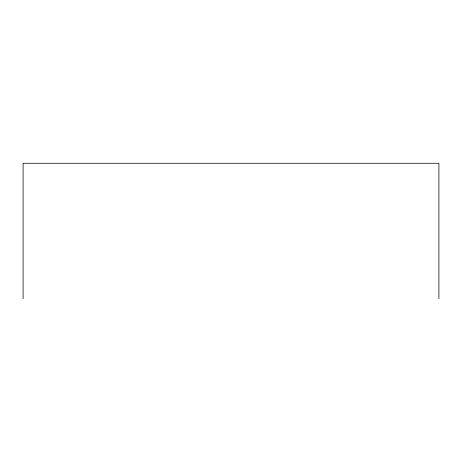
<?xml version="1.0" encoding="UTF-8"?>
<svg xmlns="http://www.w3.org/2000/svg" width="462" height="462" viewBox="0 0 462 462"><rect width="100%" height="100%" fill="white"/><g stroke="black" fill="none" stroke-linecap="round" stroke-linejoin="round"><path stroke-width="0.69" d="M438.9 298.729L438.9 163.271L23.1 163.271L23.1 298.729"/></g></svg>
